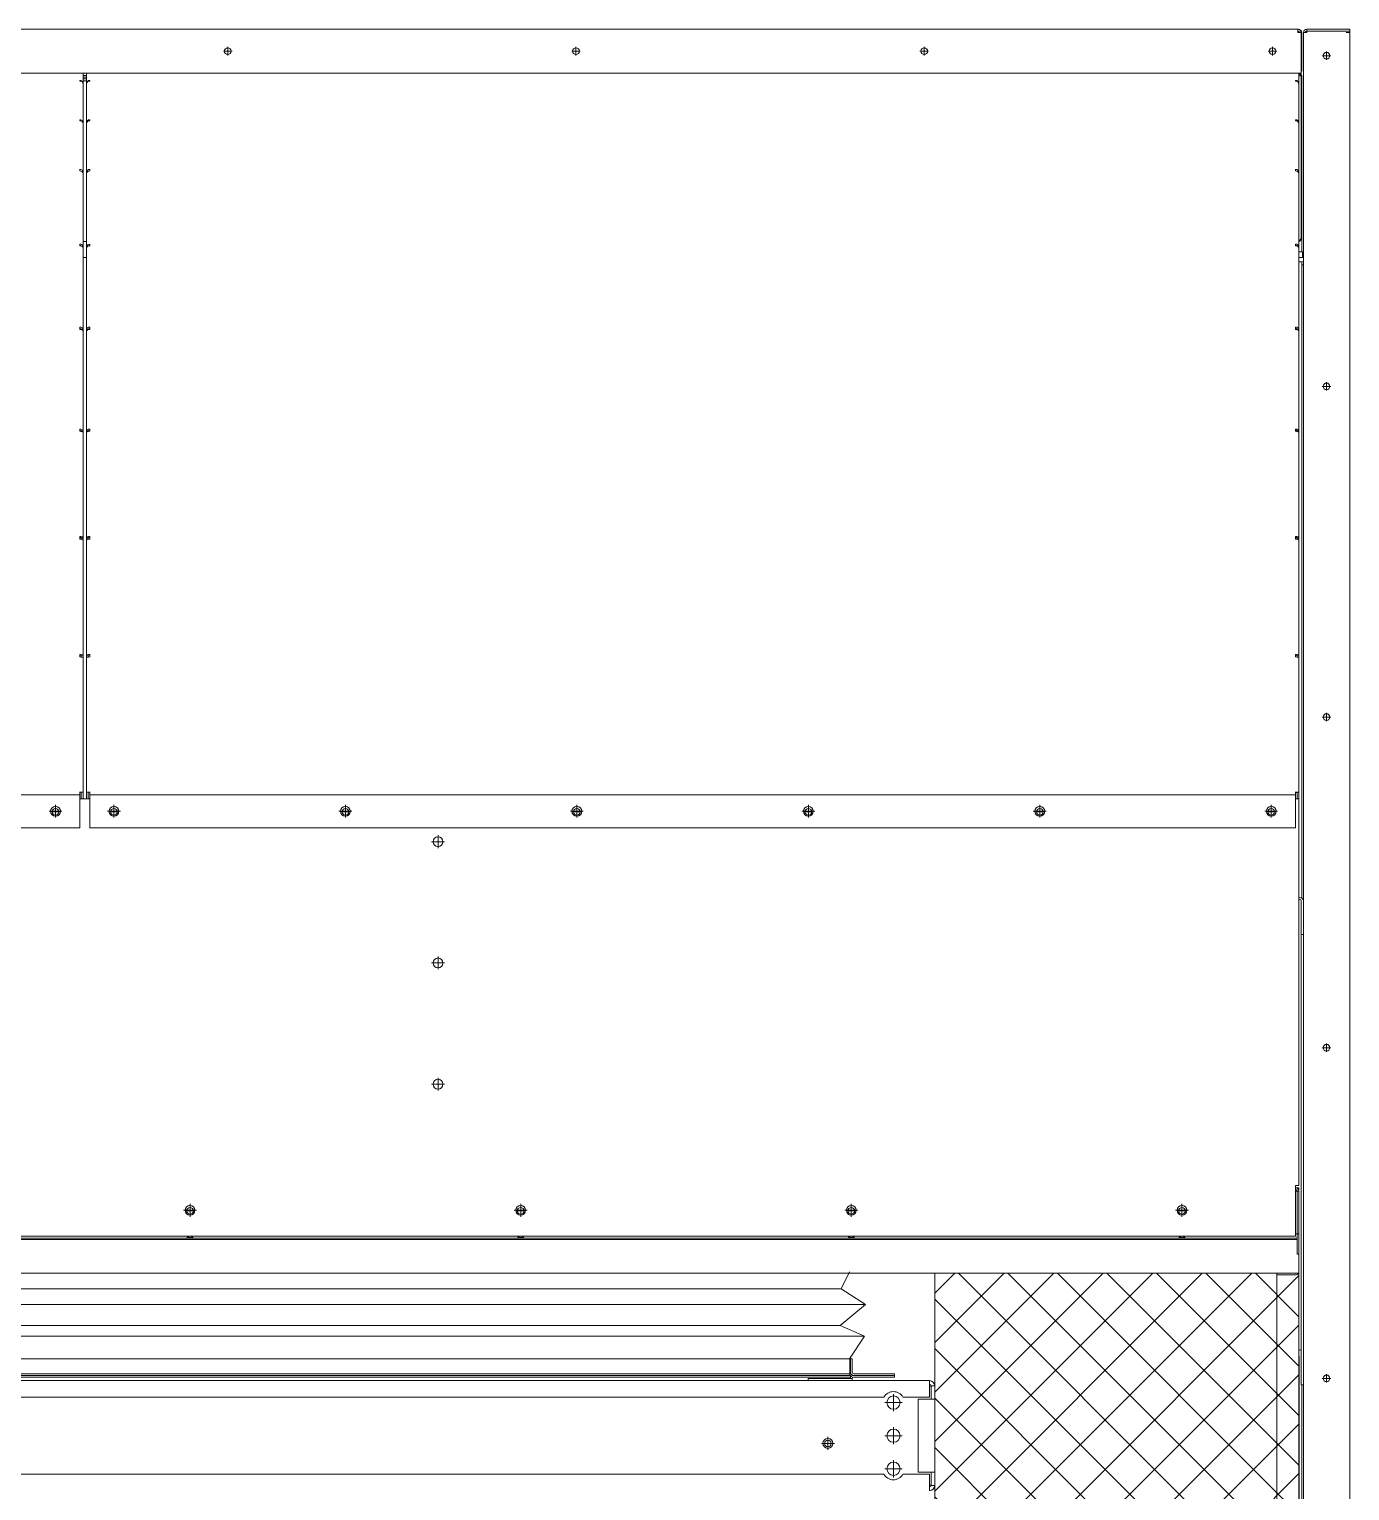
# Model space of a CAD drawing. Header units: millimetres. Extents: x 18793 to 48201, y 11745 to 32540.
# Drawn here: x 39912 to 41110, y 21202 to 22528 of the extents above; entities that cross this region are included whole.
import ezdxf

# ---------------------------------------------------------------- set-up
doc = ezdxf.new("R2010")
doc.units = ezdxf.units.MM

# ---------------------------------------------------------------- blocks, each defined once
blk = doc.blocks.new('3753456')
at = {"color": 0, "lineweight": 5}
for p, q in [((337590.2, 91235.5), (337597.8, 91251)), ((337612.3, 91221.4), (337590.2, 91235.5)), ((337589.4, 91202.2), (337612.3, 91221.4)), ((337611.6, 91192.6), (337589.4, 91202.2)), ((337597.8, 91172), (337611.6, 91192.6))]:
    blk.add_line(p, q, dxfattribs=at)
blk = doc.blocks.new('45735')
at = {"color": 0, "lineweight": 5}
for p, q in [((339300, 91099.7), (338517, 91099.7)), ((338539.1, 91085.6), (339322.1, 91085.6)), ((338516.2, 91066.4), (339299.2, 91066.4)), ((339321.4, 91056.8), (338538.4, 91056.8))]:
    blk.add_line(p, q, dxfattribs=at)
for p in [(926.8, -135.8), (1709.8, -135.8)]:
    blk.add_blockref('3753456', p, dxfattribs=at)
blk = doc.blocks.new('2')
at = {"lineweight": 5}
h = blk.add_hatch(dxfattribs=at)
h.set_pattern_fill('ANSI37', scale=10)
h.set_pattern_definition([(45, (-1210487.993, -413670.1), (-22.4506403, 22.4506403), []), (135, (-1210487.993, -413670.1), (-22.4506403, -22.4506403), [])])
h.paths.add_polyline_path([(41067.8, 19446), (41064, 21399.2), (40733.9, 21399.2), (40732.6, 19446)])
at = {"color": 7, "lineweight": 20, "ltscale": 0.280701}
for p, q in [((37857.3, 22527.8), (41063.1, 22527.8)), ((41063.1, 22524.7), (41063.1, 22527.8)), ((41063.1, 22524.7), (41066.2, 22524.7)), ((41063.3, 22527.8), (41063.2, 22527.8)), ((41063.3, 22527.8), (41063.3, 22527.8)), ((41064.2, 22525.7), (41064.2, 22524.7)), ((41066.2, 22524.7), (41066.2, 22487.7)), ((41066.2, 22524.4), (41066.7, 22524.4)), ((41066.7, 22524.4), (41066.7, 22489.8)), ((41068.2, 22524.7), (41071.3, 22524.7)), ((41068.2, 19482.9), (41068.2, 22524.7)), ((41068.2, 22524.4), (41068.2, 22524.4)), ((41068.2, 22524.4), (41068.2, 22524.4)), ((41068.2, 22524.4), (41068.2, 22524.4)), ((41070.3, 22525.8), (41071.3, 22525.8)), ((41071.3, 22527.8), (41071.3, 22524.7)), ((41110.2, 22527.8), (41071.3, 22527.8)), ((41110.2, 22526.2), (41071.3, 22526.2)), ((41110.2, 22524.7), (41107.1, 22524.7)), ((41110.2, 22524.7), (41110.2, 22527.8)), ((41110.2, 19482.9), (41110.2, 22524.7)), ((40088.3, 22507.8), (40096.1, 22507.8)), ((40092.2, 22511.7), (40092.2, 22503.9)), ((40404.3, 22507.8), (40412.1, 22507.8)), ((40408.2, 22511.7), (40408.2, 22503.9)), ((40720.3, 22507.8), (40728.1, 22507.8)), ((40724.2, 22511.7), (40724.2, 22503.9)), ((41036.3, 22507.8), (41044.1, 22507.8)), ((41040.2, 22511.7), (41040.2, 22503.9)), ((41085.3, 22503.8), (41093.1, 22503.8)), ((41089.2, 22507.7), (41089.2, 22499.9)), ((41066.2, 22489.8), (41066.7, 22489.8)), ((37854.2, 22487.8), (41066.2, 22487.8)), ((39957.9, 22480.8), (39957.9, 22481.4)), ((39960.9, 22478.3), (39961, 22478.3)), ((39961, 22478.3), (39961, 22487.8)), ((39964, 22485.8), (39961, 22485.8)), ((39961, 22484.3), (39964, 22484.3)), ((39961, 22482.7), (39964, 22482.7)), ((39961, 22481.1), (39964, 22481.1)), ((39961, 22477.9), (39961, 22478.3)), ((39961, 22442.8), (39961, 22477.9)), ((39964, 22487.8), (39964, 22478.3)), ((39964, 22408.4), (39964, 22478.3)), ((39964, 22478.3), (39964, 22478.3)), ((39964, 22477.9), (39964, 22442.8)), ((39967.1, 22480.8), (39967.1, 22481.4)), ((41060.9, 22480.8), (41060.9, 22481.4)), ((41063.9, 22478.3), (41064, 22478.3)), ((41064, 22477.9), (41064, 22487.8)), ((41064, 22442), (41064, 22477.9)), ((41066.2, 22487.7), (41066.2, 22338.7)), ((41066.2, 22485.8), (41066.7, 22485.8)), ((41066.2, 22482.4), (41066.7, 22482.4)), ((41066.7, 22485.8), (41066.7, 22482.5)), ((41066.7, 22482.4), (41066.7, 22405.8)), ((39957.9, 22444.9), (39957.9, 22445.7)), ((39960.9, 22442.8), (39961, 22442.8)), ((39961, 22442), (39961, 22442.8)), ((39961, 22397.8), (39961, 22442)), ((39964.1, 22442.8), (39964, 22442.8)), ((39964, 22442), (39964, 22397.8)), ((39967.1, 22444.9), (39967.1, 22445.7)), ((41060.9, 22444.9), (41060.9, 22445.7)), ((41063.9, 22442.8), (41064, 22442.8)), ((41064, 22396.8), (41064, 22442)), ((39957.9, 22399.2), (39957.9, 22400.7)), ((39960.7, 22397.8), (39961, 22397.8)), ((39961, 22396.8), (39961, 22397.8)), ((39961, 22330.4), (39961, 22396.8)), ((39964.3, 22397.8), (39964, 22397.8)), ((39964, 22366), (39964, 22397.8)), ((39964, 22396.8), (39964, 22330.4)), ((39967.1, 22399.2), (39967.1, 22400.7)), ((41060.9, 22399.2), (41060.9, 22400.7)), ((41063.7, 22397.8), (41064, 22397.8)), ((41064, 22329.1), (41064, 22396.8)), ((41066.2, 22405.8), (41066.7, 22405.8)), ((41066.7, 22325.8), (41066.7, 22405.8)), ((39957.9, 22332.9), (39957.9, 22331.4)), ((39960.4, 22330.4), (39961, 22330.4)), ((39961, 22335.1), (39964, 22335.1)), ((39961, 22329.1), (39961, 22330.4)), ((39964.5, 22330.4), (39964, 22330.4)), ((39964, 22302.4), (39964, 22330.4)), ((39967.1, 22332.9), (39967.1, 22331.4)), ((41060.9, 22332.9), (41060.9, 22331.4)), ((41063.4, 22330.4), (41064, 22330.4)), ((41066.2, 22338.7), (41066.2, 22338.2)), ((41066.2, 22338.2), (41066.2, 22338.2)), ((39961, 22255.3), (39961, 22329.1)), ((39964, 22320.8), (39961, 22320.8)), ((39964, 22329.1), (39964, 22255.3)), ((41064, 22253.8), (41064, 22329.1)), ((41067.2, 22325.8), (41064, 22325.8)), ((41067.2, 22320.8), (41064, 22320.8)), ((41065.4, 22316.9), (41064, 22316.9)), ((41066.6, 22314), (41066.6, 22316.8)), ((41067.2, 22325.8), (41067.2, 22320.8)), ((41066.6, 21739.5), (41066.6, 22314)), ((41068.2, 22314), (41066.6, 22314)), ((39957.9, 22257.5), (39957.9, 22255.4)), ((39959.4, 22255.2), (39959.4, 22255.3)), ((39959.4, 22255.3), (39961, 22255.3)), ((39961, 22253.8), (39961, 22255.3)), ((39961, 22163.3), (39961, 22253.8)), ((39965.6, 22255.3), (39964, 22255.3)), ((39964, 22231.5), (39964, 22255.3)), ((39964, 22253.8), (39964, 22163.3)), ((39965.6, 22255.2), (39965.6, 22255.3)), ((39967.1, 22257.5), (39967.1, 22255.4)), ((41060.9, 22257.5), (41060.9, 22255.4)), ((41062.4, 22255.2), (41062.4, 22255.3)), ((41062.4, 22255.3), (41064, 22255.3)), ((41064, 22161.6), (41064, 22253.8)), ((41085.3, 22203.8), (41093.1, 22203.8)), ((41089.2, 22207.7), (41089.2, 22199.9)), ((39957.9, 22165), (39957.9, 22163)), ((39959.4, 22162.9), (39959.4, 22163.3)), ((39959.4, 22163.3), (39961, 22163.3)), ((39961, 22161.6), (39961, 22163.3)), ((39961, 22066.2), (39961, 22161.6)), ((39965.6, 22163.3), (39964, 22163.3)), ((39964, 22144.7), (39964, 22163.3)), ((39964, 22161.6), (39964, 22066.2)), ((39965.6, 22162.9), (39965.6, 22163.3)), ((39967.1, 22165), (39967.1, 22163)), ((41060.9, 22165), (41060.9, 22163)), ((41062.4, 22162.9), (41062.4, 22163.3)), ((41062.4, 22163.3), (41064, 22163.3)), ((41064, 22064.4), (41064, 22161.6)), ((41068.2, 22141.2), (41068.2, 22141.2)), ((41068.2, 22141.2), (41068.2, 22141.2)), ((41068.2, 22133), (41068.2, 22133)), ((41068.2, 22133), (41068.2, 22133)), ((39957.9, 22067.7), (39957.9, 22065.1)), ((39959.4, 22065), (39959.4, 22066.2)), ((39959.4, 22066.2), (39961, 22066.2)), ((39961, 22064.4), (39961, 22066.2)), ((39965.6, 22066.2), (39964, 22066.2)), ((39964, 22053), (39964, 22066.2)), ((39965.6, 22065), (39965.6, 22066.2)), ((39967.1, 22067.7), (39967.1, 22065.1)), ((41060.9, 22067.7), (41060.9, 22065.1)), ((41062.4, 22065), (41062.4, 22066.2)), ((41062.4, 22066.2), (41064, 22066.2)), ((39961, 21959.8), (39961, 22064.4)), ((39964, 22064.4), (39964, 21959.8)), ((41064, 21957.8), (41064, 22064.4)), ((39957.9, 21960.5), (39957.9, 21958.3)), ((39959.4, 21958.2), (39959.4, 21959.8)), ((39959.4, 21959.8), (39961, 21959.8)), ((39961, 21957.8), (39961, 21959.8)), ((39965.6, 21959.8), (39964, 21959.8)), ((39964, 21952.5), (39964, 21959.8)), ((39965.6, 21958.2), (39965.6, 21959.8)), ((39967.1, 21960.5), (39967.1, 21958.3)), ((41060.9, 21960.5), (41060.9, 21958.3)), ((41062.4, 21958.2), (41062.4, 21959.8)), ((41062.4, 21959.8), (41064, 21959.8)), ((39961, 21835.3), (39961, 21957.8)), ((39964, 21957.8), (39964, 21835.3)), ((41064, 21835.3), (41064, 21957.8)), ((41089.2, 21907.7), (41089.2, 21899.9)), ((41085.3, 21903.8), (41093.1, 21903.8)), ((39957.9, 21833.3), (39464.1, 21833.3)), ((39957.9, 21830.2), (39957.9, 21835.8)), ((39957.9, 21830.2), (39957.9, 21803.3)), ((39957.9, 21829.7), (39967.1, 21829.7)), ((39959.4, 21829.7), (39959.4, 21835.3)), ((39959.4, 21829.7), (39961, 21829.7)), ((39961, 21829.7), (39961, 21835.3)), ((39964, 21835.3), (39964, 21829.7)), ((39965.6, 21829.7), (39964, 21829.7)), ((39965.6, 21829.7), (39965.6, 21835.3)), ((39967.1, 21803.3), (39967.1, 21835.8)), ((41060.9, 21833.3), (39967.1, 21833.3)), ((41060.9, 21830.2), (41060.9, 21835.8)), ((41060.9, 21830.2), (41060.9, 21803.3)), ((41064, 21829.7), (41060.9, 21829.7)), ((41062.4, 21829.7), (41062.4, 21835.3)), ((41062.4, 21829.7), (41064, 21829.7)), ((41064, 21829.7), (41064, 21835.3)), ((41064, 21829.7), (41064, 21478.8)), ((39930.1, 21818.3), (39941.8, 21818.3)), ((39932.1, 21817.7), (39939.9, 21817.7)), ((39936, 21824.2), (39936, 21812.5)), ((39983.1, 21818.3), (39994.8, 21818.3)), ((39985.1, 21817.7), (39992.9, 21817.7)), ((39989, 21824.2), (39989, 21812.5)), ((40193.1, 21818.3), (40204.8, 21818.3)), ((40195.1, 21817.7), (40202.9, 21817.7)), ((40199, 21824.2), (40199, 21812.5)), ((40403.1, 21818.3), (40414.8, 21818.3)), ((40405.1, 21817.7), (40412.9, 21817.7)), ((40409, 21824.2), (40409, 21812.5)), ((40613.1, 21818.3), (40624.8, 21818.3)), ((40615.1, 21817.7), (40622.9, 21817.7)), ((40619, 21824.2), (40619, 21812.5)), ((40823.1, 21818.3), (40834.8, 21818.3)), ((40825.1, 21817.7), (40832.9, 21817.7)), ((40829, 21824.2), (40829, 21812.5)), ((41033.1, 21818.3), (41044.8, 21818.3)), ((41035.1, 21817.7), (41042.9, 21817.7)), ((41039, 21824.2), (41039, 21812.5)), ((39957.9, 21803.3), (39464.1, 21803.3)), ((41060.9, 21803.3), (39967.1, 21803.3)), ((40277.1, 21790.7), (40288.8, 21790.7)), ((40283, 21796.6), (40283, 21784.9)), ((41064.7, 21740), (41064, 21740)), ((41064.7, 21738.3), (41064, 21738.3)), ((41066.2, 21706.4), (41066.2, 21737)), ((41066.2, 21706.4), (41066.2, 21297.9)), ((41068.2, 21706.4), (41066.2, 21706.4)), ((40277.1, 21680.7), (40288.8, 21680.7)), ((40283, 21686.6), (40283, 21674.9)), ((41085.3, 21603.8), (41093.1, 21603.8)), ((41089.2, 21607.7), (41089.2, 21599.9)), ((40283, 21576.6), (40283, 21564.9)), ((40277.1, 21570.7), (40288.8, 21570.7)), ((41060.9, 21435.9), (41060.9, 21478.8)), ((41064, 21478.8), (41060.9, 21478.8)), ((41064, 21476.8), (41060.9, 21476.8)), ((41060.9, 21475.2), (41060.9, 21475.2)), ((41062, 21474.7), (41060.9, 21474.7)), ((41064, 21473.7), (41060.9, 21473.7)), ((41062.4, 21416.4), (41062.4, 21473.7)), ((41064, 21475.2), (41063.6, 21475.2)), ((41064, 21474.7), (41063.8, 21474.7)), ((41064, 21476.8), (41064, 21474.7)), ((41064, 21473.7), (41064, 21434.8)), ((40052.1, 21456.3), (40063.8, 21456.3)), ((40054.1, 21455.8), (40061.9, 21455.8)), ((40058, 21462.2), (40058, 21450.5)), ((40352.1, 21456.3), (40363.8, 21456.3)), ((40354.1, 21455.8), (40361.9, 21455.8)), ((40358, 21462.2), (40358, 21450.5)), ((40652.1, 21456.3), (40663.8, 21456.3)), ((40654.1, 21455.8), (40661.9, 21455.8)), ((40658, 21462.2), (40658, 21450.5)), ((40952.1, 21456.3), (40963.8, 21456.3)), ((40954.1, 21455.8), (40961.9, 21455.8)), ((40958, 21462.2), (40958, 21450.5)), ((37853.6, 21431), (41062.4, 21431)), ((37853.6, 21429.9), (41062.4, 21429.9)), ((41060.9, 21432.8), (37855.1, 21432.8)), ((41060.9, 21435.9), (41060.9, 21432.8)), ((41060.9, 21434.8), (41064, 21434.8)), ((41062.4, 21429.9), (41062.4, 21417.5)), ((41064, 21434.8), (41064, 21399.2)), ((41064, 21416.4), (41062.4, 21416.4)), ((41064, 21399.2), (37852.2, 21399.2)), ((41044, 21397.7), (41044, 21399.1)), ((41044, 21399.1), (41060.5, 21399.1)), ((41044, 21397.7), (41060.5, 21397.7)), ((41044, 20636.4), (41044, 21397.7)), ((41064, 21399.2), (41064, 20701.8)), ((41064, 21329.8), (41064.7, 21329.8)), ((40656.7, 21321.4), (39873.7, 21321.4)), ((40656.7, 21321.4), (40656.7, 21306.4)), ((40657.1, 21321.4), (40658.7, 21321.4)), ((40657.1, 21321.4), (40657.1, 21309.5)), ((40658.7, 21321.4), (40658.7, 21309.5)), ((40729, 21301.8), (38191.4, 21301.8)), ((40656.7, 21308), (39873.7, 21308)), ((39873.7, 21306.4), (40657.1, 21306.4)), ((39873.7, 21304.8), (40657.1, 21304.8)), ((40618.7, 21303.6), (40655.9, 21303.6)), ((40618.7, 21303.6), (40618.7, 21301.8)), ((40658.7, 21303.6), (40655.9, 21303.6)), ((40657.1, 21303.6), (40657.1, 21306.4)), ((40657.1, 21303.6), (40658.7, 21303.6)), ((40658.7, 21303.6), (40658.7, 21301.8)), ((40659.9, 21306.4), (40697.1, 21306.4)), ((40659.9, 21304.8), (40697.1, 21304.8)), ((40697.1, 21308), (40660.2, 21308)), ((40697.1, 21306.4), (40660.2, 21306.4)), ((40697.1, 21308), (40697.1, 21304.8)), ((40729, 21296.6), (40729, 21301.8)), ((40729, 21296.6), (40729, 21286.8)), ((40729, 21296.6), (40730.5, 21296.6)), ((40733.7, 21297.1), (40730.5, 21297.1)), ((40730.5, 21284.8), (40730.5, 21297.1)), ((40733.7, 21297.1), (40733.7, 21206.5)), ((41068.2, 21297.9), (41066.2, 21297.9)), ((41066.6, 20920.3), (41066.6, 21297.9)), ((41085.3, 21303.8), (41093.1, 21303.8)), ((41089.2, 21307.7), (41089.2, 21299.9)), ((39842.9, 21286.8), (40687.6, 21286.8)), ((40696.2, 21289.6), (40696.2, 21274)), ((40704.9, 21286.8), (40729, 21286.8)), ((40718.7, 21218.8), (40718.7, 21284.8)), ((40718.7, 21284.8), (40728.5, 21284.8)), ((40728.5, 21284.8), (40733.7, 21284.8)), ((40733.7, 21284.8), (40733.7, 21284.8)), ((40688.4, 21281.8), (40704, 21281.8)), ((40696.2, 21259.6), (40696.2, 21244)), ((40630.9, 21244.8), (40642.6, 21244.8)), ((40636.7, 21250.7), (40636.7, 21239)), ((40688.4, 21251.8), (40704, 21251.8)), ((40696.2, 21229.6), (40696.2, 21214)), ((40687.6, 21216.8), (39842.9, 21216.8)), ((40688.4, 21221.8), (40704, 21221.8)), ((40729, 21216.8), (40704.9, 21216.8)), ((40728.5, 21218.8), (40718.7, 21218.8)), ((40728.5, 21218.8), (40733.7, 21218.8)), ((40729, 21216.8), (40729, 21201.8)), ((40733.7, 21218.8), (40730.5, 21218.8)), ((40730.5, 21206.5), (40730.5, 21218.8)), ((40729, 21207), (40730.5, 21207)), ((40733.7, 21206.5), (40730.5, 21206.5))]:
    blk.add_line(p, q, dxfattribs=at)
at = {"color": 0, "lineweight": 20}
blk.add_lwpolyline([(40733.9, 21399.2), (41064, 21399.2), (41067.8, 19446), (40732.6, 19446)], close=True, dxfattribs=at)
at = {"color": 7, "lineweight": 20, "ltscale": 0.280701}
for centre, radius in [((40092.2, 22507.8), 3), ((40408.2, 22507.8), 3), ((40724.2, 22507.8), 3), ((41040.2, 22507.8), 3), ((41089.2, 22503.8), 3), ((41089.2, 22203.8), 3), ((41089.2, 21903.8), 3), ((39936, 21818.3), 4.5), ((39936, 21817.7), 3), ((39989, 21818.3), 4.5), ((39989, 21817.7), 3), ((40199, 21818.3), 4.5), ((40199, 21817.7), 3), ((40409, 21818.3), 4.5), ((40409, 21817.7), 3), ((40619, 21818.3), 4.5), ((40619, 21817.7), 3), ((40829, 21818.3), 4.5), ((40829, 21817.7), 3), ((41039, 21818.3), 4.5), ((41039, 21817.7), 3), ((40283, 21790.7), 4.5), ((40283, 21680.7), 4.5), ((41089.2, 21603.8), 3), ((40283, 21570.7), 4.5), ((40058, 21456.3), 4.5), ((40058, 21455.8), 3), ((40358, 21456.3), 4.5), ((40358, 21455.8), 3), ((40658, 21456.3), 4.5), ((40658, 21455.8), 3), ((40958, 21456.3), 4.5), ((40958, 21455.8), 3), ((41089.2, 21303.8), 3), ((40696.2, 21281.8), 6), ((40696.2, 21251.8), 6), ((40636.7, 21244.8), 4.5), ((40636.7, 21244.8), 3), ((40696.2, 21221.8), 6)]:
    blk.add_circle(centre, radius, dxfattribs=at)
for centre, radius, start, end in [((41063.1, 22524.7), 3.1, 0, 90), ((41063.1, 22524.7), 1.5, 0, 90), ((41063.3, 22524.4), 3.4, 0, 90), ((41063.3, 22524.4), 1.4, 24.2172, 49.9948), ((41071.3, 22524.7), 3.1, 90, 180), ((41071.3, 22524.7), 1.5, 90, 180), ((41063.3, 22491.2), 3.4, 328.5655, 335.6846), ((41063.1, 22489.4), 3.1, 285.8311, 328.9444), ((41063.3, 22482.4), 3.4, 0, 31.4604), ((41063.1, 22338.2), 3.1, 285.8248, 0), ((39967.1, 22293), 3.1, 179.1767, 180), ((39967.1, 22070.1), 3.1, 179.2796, 180), ((41060.9, 21473.7), 3.1, 0, 90), ((41060.9, 21473.7), 1.5, 0, 90), ((40660.2, 21309.5), 3.1, 180, 270), ((40660.2, 21309.5), 1.5, 180, 270), ((40659.9, 21303.6), 2.8, 90, 180), ((40655.2, 21302.5), 3.97, 48.5624, 60.7225), ((40659.9, 21303.6), 1.2, 90, 180), ((40728.5, 21296.6), 5.2, 5.5181, 84.4823), ((40728.5, 21296.6), 2, 0, 75.5225), ((40696.2, 21281.8), 10, 29.9997, 150.0003), ((40696.2, 21221.8), 10, 210.0003, 329.9997), ((40728.5, 21207), 2, 284.4775, 0), ((40728.5, 21207), 5.2, 275.5177, 354.4827)]:
    blk.add_arc(centre, radius, start, end, dxfattribs=at)
at = {"color": 7, "lineweight": 20, "ltscale": 0.280701, "extrusion": (0, 0, -1)}
for centre, major_axis, ratio, start_param, end_param in [((39957.9, 22478.3), (-3.1, 0), 0.995898, 1.570796, 3.141593), ((39957.9, 22477.9), (-3.1, 0), 0.945441, 1.570796, 3.141593), ((39967.1, 22478.3), (3.1, 0), 0.995898, 3.141593, 4.712389), ((39967.1, 22477.9), (3.1, 0), 0.945441, 3.141593, 4.712389), ((41060.9, 22478.3), (-3.1, 0), 0.995898, 1.570796, 3.141593), ((41060.9, 22477.9), (-3.1, 0), 0.945441, 1.570796, 3.141593), ((41063.1, 22487.7), (3.1, 0), 0.857341, 6.283185, 7.577786), ((39957.9, 22442.8), (-3.1, 0), 0.945441, 1.570796, 3.141593), ((39957.9, 22442), (-3.1, 0), 0.911987, 1.570796, 3.141593), ((39967.1, 22442.8), (3.1, 0), 0.945441, 3.141593, 4.712389), ((39967.1, 22442), (3.1, 0), 0.911987, 3.141593, 4.712389), ((41060.9, 22442.8), (-3.1, 0), 0.945441, 1.570796, 3.141593), ((41060.9, 22442), (-3.1, 0), 0.911987, 1.570796, 3.141593), ((39957.9, 22397.8), (-3.1, 0), 0.911987, 1.570796, 3.141593), ((39957.9, 22396.8), (-3.1, 0), 0.787572, 1.570796, 3.141593), ((39967.1, 22397.8), (3.1, 0), 0.911987, 3.141593, 4.712389), ((39967.1, 22396.8), (3.1, 0), 0.787572, 3.141593, 4.712389), ((41060.9, 22397.8), (-3.1, 0), 0.911987, 1.570796, 3.141593), ((41060.9, 22396.8), (-3.1, 0), 0.787572, 1.570796, 3.141593), ((39957.9, 22330.4), (-3.1, 0), 0.787572, 1.570796, 3.141593), ((39957.9, 22330.4), (-1.5, 0), 0.787572, 1.570796, 2.385648), ((39957.9, 22329.1), (-3.1, 0), 0.728422, 1.570796, 3.141593), ((39967.1, 22330.4), (3.1, 0), 0.787572, 3.141593, 4.712389), ((39967.1, 22329.1), (3.1, 0), 0.728422, 3.141593, 4.712389), ((39967.1, 22330.4), (1.5, 0), 0.787572, 3.897536, 4.712389), ((41060.9, 22330.4), (-3.1, 0), 0.787572, 1.570796, 3.141593), ((41060.9, 22330.4), (-1.5, 0), 0.787572, 1.570796, 2.385648), ((41060.9, 22329.1), (-3.1, 0), 0.728422, 1.570796, 3.141593), ((41063.1, 22338.7), (3.1, 0), 0.857341, 6.283185, 7.577786), ((41065.4, 22316.8), (1.2, 0), 0.087156, 4.712389, 6.283185), ((41065.4, 22316.8), (2.8, 0), 0.087156, 5.41061, 6.283185), ((39967.1, 22292.9), (3.1, 0), 0.99655, 3.141593, 3.150933), ((39967.1, 22292.8), (3.1, 0), 0.977239, 3.141593, 3.155902), ((39967.1, 22287.8), (3.1, 0), 0.968276, 3.141593, 3.146662), ((39967.1, 22272.8), (3.1, 0), 0.944147, 3.141593, 3.146652), ((39967.1, 22265.7), (3.1, 0), 0.977239, 3.141593, 3.15435), ((39967.1, 22265), (3.1, 0), 0.850543, 3.141593, 3.154108), ((39957.9, 22255.3), (-3.1, 0), 0.728422, 1.570796, 3.141593), ((39957.9, 22255.3), (-1.5, 0), 0.728422, 1.570796, 3.141593), ((39957.9, 22253.8), (-3.1, 0), 0.543645, 1.570796, 3.141593), ((39967.1, 22255.3), (3.1, 0), 0.728422, 3.141593, 4.712389), ((39967.1, 22253.8), (3.1, 0), 0.543645, 3.141593, 4.712389), ((39967.1, 22253), (3.1, 0), 0.875044, 3.141593, 3.146612), ((39967.1, 22255.3), (1.5, 0), 0.728422, 3.141593, 4.712389), ((41060.9, 22255.3), (-3.1, 0), 0.728422, 1.570796, 3.141593), ((41060.9, 22255.3), (-1.5, 0), 0.728422, 1.570796, 3.141593), ((41060.9, 22253.8), (-3.1, 0), 0.543645, 1.570796, 3.141593), ((39967.1, 22197.9), (3.1, 0), 0.850543, 3.141593, 3.153017), ((39967.1, 22196.7), (3.1, 0), 0.719619, 3.141593, 3.152646), ((39957.9, 22163.3), (-3.1, 0), 0.543645, 1.570796, 3.141593), ((39957.9, 22163.3), (-1.5, 0), 0.543645, 1.570796, 3.141593), ((39957.9, 22161.6), (-3.1, 0), 0.465261, 1.570796, 3.141593), ((39967.1, 22163.3), (3.1, 0), 0.543645, 3.141593, 4.712389), ((39967.1, 22161.6), (3.1, 0), 0.465261, 3.141593, 4.712389), ((39967.1, 22163.3), (1.5, 0), 0.543645, 3.141593, 4.712389), ((41060.9, 22163.3), (-3.1, 0), 0.543645, 1.570796, 3.141593), ((41060.9, 22163.3), (-1.5, 0), 0.543645, 1.570796, 3.141593), ((41060.9, 22161.6), (-3.1, 0), 0.465261, 1.570796, 3.141593), ((39967.1, 22108.1), (3.1, 0), 0.719619, 3.141593, 3.146477), ((39967.1, 22106.5), (3.1, 0), 0.446847, 3.141593, 3.150121), ((39957.9, 22066.2), (-3.1, 0), 0.465261, 1.570796, 3.141593), ((39957.9, 22066.2), (-1.5, 0), 0.465261, 1.570796, 3.141593), ((39957.9, 22064.4), (-3.1, 0), 0.240313, 1.570796, 3.141593), ((39967.1, 22070), (-3.1, 0), 0.992634, 6.283185, 6.292467), ((39967.1, 22069.8), (-3.1, 0), 0.946894, 0, 0.012463), ((39967.1, 22066.2), (3.1, 0), 0.465261, 3.141593, 4.712389), ((39967.1, 22064.4), (3.1, 0), 0.240313, 3.141593, 4.712389), ((39967.1, 22066.2), (1.5, 0), 0.465261, 3.141593, 4.712389), ((41060.9, 22066.2), (-3.1, 0), 0.465261, 1.570796, 3.141593), ((41060.9, 22066.2), (-1.5, 0), 0.465261, 1.570796, 3.141593), ((41060.9, 22064.4), (-3.1, 0), 0.240313, 1.570796, 3.141593), ((39967.1, 22058.9), (-3.1, 0), 0.929338, 6.283185, 6.289352), ((39967.1, 22046.5), (-3.1, 0), 0.946894, 0, 0.011421), ((39967.1, 22045.6), (-3.1, 0), 0.817118, 0, 0.011141), ((39967.1, 22003.8), (-3.1, 0), 0.817118, 0, 0.010381), ((39967.1, 22002.4), (-3.1, 0), 0.588362, 0, 0.009503), ((39967.1, 21992.4), (3.1, 0), 0.446847, 3.141593, 3.149773), ((39967.1, 21990.5), (3.1, 0), 0.246895, 3.141593, 3.146321), ((39967.1, 21982.5), (-3.1, 0), 0.737277, 6.283185, 6.288433), ((39957.9, 21959.8), (-3.1, 0), 0.240313, 1.570796, 3.141593), ((39957.9, 21959.8), (-1.5, 0), 0.240313, 1.570796, 3.141593), ((39967.1, 21959.8), (3.1, 0), 0.240313, 3.141593, 4.712389), ((39967.1, 21959.8), (1.5, 0), 0.240313, 3.141593, 4.712389), ((41060.9, 21959.8), (-3.1, 0), 0.240313, 1.570796, 3.141593), ((41060.9, 21959.8), (-1.5, 0), 0.240313, 1.570796, 3.141593), ((39957.9, 21957.8), (-3.1, 0), 0.151261, 1.570796, 3.141593), ((39967.1, 21957.8), (3.1, 0), 0.151261, 3.141593, 4.712389), ((41060.9, 21957.8), (-3.1, 0), 0.151261, 1.570796, 3.141593), ((39967.1, 21943.8), (-3.1, 0), 0.588362, 0, 0.008978), ((39967.1, 21942), (-3.1, 0), 0.335364, 0, 0.006292), ((39967.1, 21887.7), (3.1, 0), 0.246895, 3.141593, 3.146203), ((39967.1, 21873.7), (-3.1, 0), 0.335364, 0, 0.010216), ((39957.9, 21835.3), (-3.1, 0), 0.151261, 1.570796, 3.141593), ((39957.9, 21835.3), (-1.5, 0), 0.151261, 1.570796, 3.141593), ((39967.1, 21835.3), (3.1, 0), 0.151261, 3.141593, 4.712389), ((39967.1, 21835.3), (1.5, 0), 0.151261, 3.141593, 4.712389), ((41060.9, 21835.3), (-3.1, 0), 0.151261, 1.570796, 3.141593), ((41060.9, 21835.3), (-1.5, 0), 0.151261, 1.570796, 3.141593), ((41064.7, 21737), (3.5, 0), 0.838671, 4.712389, 6.283185), ((41064.7, 21737), (1.5, 0), 0.838671, 4.712389, 6.283185), ((41060.9, 21473.7), (-1.5, 0), 0.681998, 1.570796, 3.141593), ((40058, 21430.7), (3, 0), 0.681998, 3.252347, 4.712389), ((40058, 21429.6), (3, 0), 0.681998, 3.892713, 4.712389), ((40058, 21428.1), (4.5, 0), 0.681998, 4.340329, 5.084449), ((40058, 21430.7), (-3, 0), 0.681998, 1.570796, 3.030838), ((40058, 21429.6), (-3, 0), 0.681998, 1.570796, 2.390473), ((40358, 21430.7), (3, 0), 0.681998, 3.252347, 4.712389), ((40358, 21429.6), (3, 0), 0.681998, 3.892713, 4.712389), ((40358, 21428.1), (4.5, 0), 0.681998, 4.340329, 5.084449), ((40358, 21430.7), (-3, 0), 0.681998, 1.570796, 3.030838), ((40358, 21429.6), (-3, 0), 0.681998, 1.570796, 2.390473), ((40658, 21430.7), (3, 0), 0.681998, 3.252347, 4.712389), ((40658, 21429.6), (3, 0), 0.681998, 3.892713, 4.712389), ((40658, 21428.1), (4.5, 0), 0.681998, 4.340329, 5.084449), ((40658, 21430.7), (-3, 0), 0.681998, 1.570796, 3.030838), ((40658, 21429.6), (-3, 0), 0.681998, 1.570796, 2.390473), ((40958, 21430.7), (3, 0), 0.681998, 3.252347, 4.712389), ((40958, 21429.6), (3, 0), 0.681998, 3.892713, 4.712389), ((40958, 21428.1), (4.5, 0), 0.681998, 4.340329, 5.084449), ((40958, 21430.7), (-3, 0), 0.681998, 1.570796, 3.030838), ((40958, 21429.6), (-3, 0), 0.681998, 1.570796, 2.390473), ((41060.5, 21400.1), (1.5, 0), 0.681998, 1.127886, 1.570796), ((41060.5, 21400.1), (3.5, 0), 0.681998, 0.397451, 1.570796), ((41064.7, 21328.5), (1.5, 0), 0.838671, 4.712389, 6.283185), ((40728.5, 21295.7), (-2, 0), 0.600899, 1.823477, 2.303446)]:
    blk.add_ellipse(centre, major_axis=major_axis, ratio=ratio, start_param=start_param, end_param=end_param, dxfattribs=at)
at = {"color": 0, "lineweight": 20}
blk.add_blockref('45735', (-298651.3, -69714.7), dxfattribs=at)

msp = doc.modelspace()

# ---------------------------------------------------------------- block references
msp.add_blockref('2', (0, 0))

doc.saveas('drawing.dxf')
